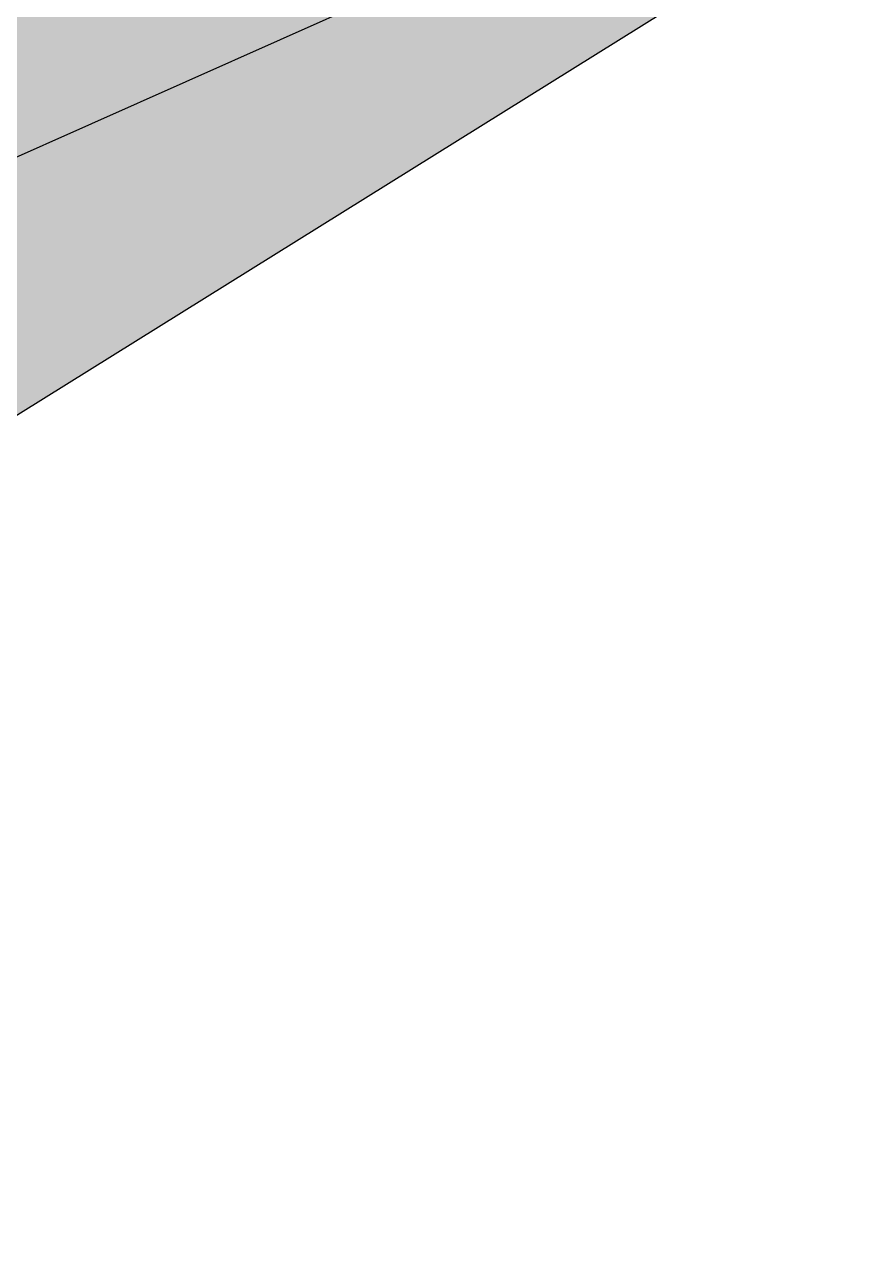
# Model space of a CAD drawing. Header units: millimetres. Extents: x 0 to 345, y 0 to 297.
# Drawn here: x 266.813 to 267.431, y 136.452 to 137.354 of the extents above; entities that cross this region are included whole.
import ezdxf

# ---------------------------------------------------------------- set-up
doc = ezdxf.new("R2010")
doc.units = ezdxf.units.MM
doc.header["$LTSCALE"] = 2
doc.linetypes.add('CACHEX2', pattern=[0.75, 0.5, -0.25])
doc.layers.add('CARTOUCHE', color=7, linetype='Continuous')
doc.layers.add('rosace', color=7, linetype='Continuous')

# ---------------------------------------------------------------- blocks, each defined once
blk = doc.blocks.new('A$C581E6685')
at = {"layer": 'rosace'}
for color, points in [(142, [(-45.3965, 37.4846), (-39.5666, 28.8703), (-39.344, 28.5414), (-39.8519, 24.2064), (-36.9477, 25.4853), (-26.3566, 30.2032), (-36.1863, 24.0789), (-38.2746, 22.2236), (-38.1337, 21.2132), (-33.6363, 11.1845), (-39.5393, 21.4709), (-40.6525, 23.2405), (-42.0615, 23.3525), (-53.1072, 18.3767), (-43.3972, 24.4856), (-40.4756, 26.2259), (-40.684, 26.8894)]), (140, [(-45.3965, 37.4846), (-41.9745, 25.9278), (-41.7809, 23.8865), (-42.0615, 23.3525), (-44.9268, 21.9767), (-53.1072, 18.3767), (-40.8028, 21.6905), (-39.5666, 22.0268), (-38.2746, 22.2236), (-38.1337, 21.2132), (-33.6363, 11.1845), (-36.0802, 21.4612), (-37.3405, 24.3346), (-37.4251, 24.9804), (-36.9477, 25.4853), (-26.3566, 30.2032), (-37.8747, 26.8339), (-39.7286, 26.4119), (-40.3751, 26.6371), (-40.684, 26.8894)])]:
    blk.add_hatch(color=color, dxfattribs=at).paths.add_polyline_path(points)
at = {"layer": 'rosace', "color": 142}
blk.add_lwpolyline([(-45.3965, 37.4846), (-39.3434, 28.5414), (-39.8519, 24.2064), (-36.9477, 25.4853), (-26.3566, 30.2032), (-36.1857, 24.0789), (-38.2739, 22.2236), (-38.1337, 21.2132), (-33.6358, 11.1845), (-39.5393, 21.4709), (-40.6518, 23.2405), (-42.0615, 23.3525), (-53.1072, 18.3767), (-43.3964, 24.4856), (-40.4756, 26.2259), (-40.6836, 26.8894)], close=True, dxfattribs=at)
at = {"layer": 'rosace', "color": 140}
blk.add_lwpolyline([(-45.3965, 37.4846), (-41.9745, 25.9278), (-41.7804, 23.8865), (-42.0615, 23.3525), (-44.9268, 21.9767), (-53.1072, 18.3767), (-40.8028, 21.6905), (-39.5666, 22.0268), (-38.2739, 22.2236), (-38.1337, 21.2132), (-33.6358, 11.1845), (-36.0802, 21.4612), (-37.3405, 24.3346), (-37.4251, 24.9804), (-36.9477, 25.4853), (-26.3566, 30.2032), (-37.8741, 26.8339), (-39.7286, 26.4119), (-40.3748, 26.6371), (-40.6836, 26.8894)], close=True, dxfattribs=at)
at = {"layer": 'rosace', "color": 32, "linetype": 'CACHEX2', "ltscale": 1.5}
blk.add_ellipse((-38.0538, 23.8138), major_axis=(-19.0311, -3.534), ratio=0.590567, dxfattribs=at)
at = {"layer": 'rosace', "color": 32}
blk.add_ellipse((-37.6144, 23.8499), major_axis=(-13.5768, -4.2839), ratio=0.791971, dxfattribs=at)

msp = doc.modelspace()

# ---------------------------------------------------------------- linework, layer by layer
at = {"layer": 'CARTOUCHE'}
msp.add_rational_spline([(246.42479, 143.85479), (246.42479, 132.96363), (246.42479, 122.07247), (246.42479, 118.23247), (250.26479, 118.23247), (295.80406, 118.23247), (341.34333, 118.23247), (345.18333, 118.23247), (345.18333, 122.07247), (345.18333, 132.96363), (345.18333, 143.85479), (345.18333, 147.69479), (341.34333, 147.69479), (295.80406, 147.69479), (250.26479, 147.69479), (246.42479, 147.69479), (246.42479, 143.85479)], [1, 1, 1, 0.707106781187, 1, 1, 1, 0.707106781187, 1, 1, 1, 0.707106781187, 1, 1, 1, 0.707106781187, 1], degree=2, knots=[0, 0, 0, 1, 1, 2.570796, 2.570796, 3.570796, 3.570796, 5.141593, 5.141593, 6.141593, 6.141593, 7.712389, 7.712389, 8.712389, 8.712389, 10.283185, 10.283185, 10.283185], dxfattribs=at)

# ---------------------------------------------------------------- block references
at = {"layer": 'CARTOUCHE', "xscale": 0.6000000000000015, "yscale": 0.6000000000000015, "zscale": 0.6000000000000015}
msp.add_blockref('A$C581E6685', (283.69553, 119.61304), dxfattribs=at)

doc.saveas('drawing.dxf')
